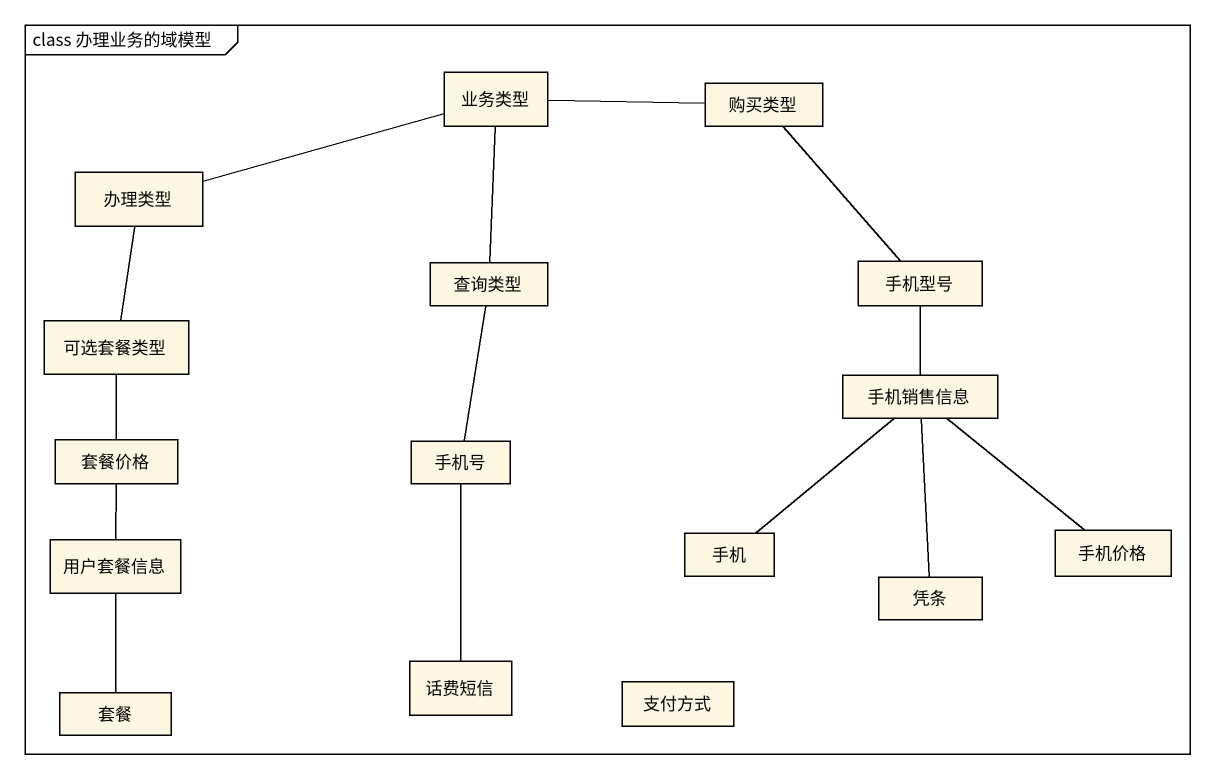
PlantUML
@startuml
mainframe class 办理业务的域模型
hide circle
hide empty members
class 业务类型
class 购买类型
class 办理类型
class 查询类型
class 手机型号
class 可选套餐类型
class 手机销售信息
class 套餐价格
class 手机号
class 用户套餐信息
class 手机
class 凭条
class 手机价格
class 套餐
class 话费短信
class 支付方式
业务类型 -left- 办理类型
业务类型 -- 查询类型
购买类型 -left- 业务类型
购买类型 -- 手机型号
办理类型 -- 可选套餐类型
查询类型 -- 手机号
手机型号 -- 手机销售信息
可选套餐类型 -- 套餐价格
手机销售信息 -- 凭条
手机销售信息 -- 手机价格
手机号 -- 话费短信
用户套餐信息 -up- 套餐价格
用户套餐信息 -- 套餐
手机 -up- 手机销售信息
@enduml
